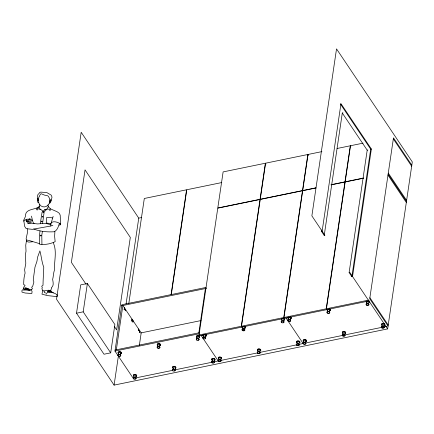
<?xml version="1.0" encoding="UTF-8"?>
<svg xmlns="http://www.w3.org/2000/svg" width="434" height="434" viewBox="0 0 434 434"><rect width="100%" height="100%" fill="white"/><g stroke="black" fill="none" stroke-linecap="round" stroke-linejoin="round"><path stroke-width="0.65" d="M37.519 198.387L38.024 198.522C37.498 201.267 39.754 203.513 39.64 206.166C35.436 210.436 24.966 208.054 25.449 216.468L23.734 220.119L24.635 226.353L26.073 228.496L27.684 228.827L27.499 232.461L26.154 238.516L26.458 240.789L25.736 245.232L26.018 251.226L25.405 254.552L25.785 263.476L24.619 269.72L25.096 273.094C23.973 276.789 23.669 280.7 23.691 284.585L24.977 285.219L24.998 285.588L23.729 287.216L23.219 289.337L21.906 290.568L21.998 292.115L25.134 293.015L31.834 293.503L32.094 291.599L31.118 289.505M41.935 244.358L41.789 235.168L42.434 231.333M59.474 223.244C58.492 226.288 57.321 230.487 54.125 231.767C47.263 232.152 40.264 231.61 33.803 229.011M39.988 230.866L39.434 236.226L39.489 244.277C44.805 244.901 50.355 244.049 55.156 241.657L54.635 236.454L54.885 231.528M49.362 203.031L50.371 202.819L50.984 199.938L50.512 199.51L49.134 203.644L48.12 204.913L48.125 206.383L50.273 208.77L50.062 210.707L49.037 209.248L47.621 209.069L44.572 209.85L42.038 212.394L40.27 223.727C35.995 224.611 31.715 222.235 27.554 223.64M26.197 288.111L26.067 289.011L24.016 289.538M27.955 288.789L28.194 289.635L29.387 290.259M50.273 208.77L57.087 211.732L59.219 213.246L60.174 215.063L60.668 224.4L60.066 224.98L59.008 225.034M76.514 313.202L80.697 284.883L87.38 283.505L114.88 324.529L110.697 352.847L104.008 354.225L76.514 313.202L83.198 311.829L110.697 352.847M83.198 311.829L87.38 283.505M133.303 378.421L114.972 351.073L121.813 304.739L206.069 287.427M116.323 349.804L122.865 305.514L141.196 332.856L139.341 345.421M124.325 307.69L124.178 309.822L124.46 307.896M125.247 309.068L125.285 310.847L125.491 309.431M321.665 229.982L321.469 231.317L324.22 235.423L324.887 235.282L311.872 215.866L336.529 48.885L412.3 161.92L387.643 328.901L114.093 385.115L118.449 355.609M126.077 303.968L138.75 218.134L81.191 132.262L56.534 299.243L114.093 385.115M128.806 303.474L144.31 198.479L186.571 189.794L171.067 294.789M131.963 319.082L131.817 321.214L132.099 319.288M132.885 320.46L132.923 322.245L133.13 320.824M138.571 328.939L138.603 330.719L138.815 329.303M139.602 330.48L139.455 332.607L139.737 330.681M171.267 294.751L186.772 189.756L221.769 182.562M198.837 332.851L205.38 288.556M199.043 334.956L217.765 208.163L260.026 199.477L241.304 326.27L241.852 327.095L199.597 335.775L199.043 334.956L241.304 326.27M265.38 163.227L260.053 199.309L217.792 207.994L223.119 171.913L265.38 163.227L265.928 164.047M241.505 326.232L260.226 199.439L302.487 190.754L283.765 317.547L284.313 318.366L242.053 327.052L241.505 326.232L283.765 317.547M307.842 154.504L302.514 190.586L260.254 199.266L265.581 163.189L307.842 154.504L308.39 155.323M331.082 184.879L344.949 182.03L326.222 308.824L326.775 309.643L284.514 318.328L283.966 317.504L302.688 190.71L315.892 187.998M324.22 235.423L342.296 113.019L342.963 112.878M337.093 148.493L350.298 145.781L344.97 181.857L331.104 184.71M369.231 300.919L326.976 309.599L326.422 308.78L345.149 181.987L363.638 178.19M321.469 231.317L322.136 231.181L340.967 103.683L371.363 149.03L352.538 276.534L351.871 276.67L349.12 272.568L367.197 150.164L342.296 113.019M351.871 276.67L370.696 149.166L340.299 103.818M40.27 223.727L42.565 223.553L44.17 211.835L46.541 209.53M23.658 288.436L25.525 287.726L30.423 289.63L31.72 289.391L32.458 288.702L31.639 287.286L32.702 286.266L33.89 281.981L33.272 280.261L33.369 278.785L34.98 267.143L36.95 261.273L37.617 257.118L39.901 250.901C41.371 256.131 41.778 262.234 43.753 267.165C43.644 273.149 43.031 279.36 43.026 285.274L41.697 286.228L42.342 287.704L41.865 288.719L42.771 290.644L41.968 294.165L47.436 295.608L56.019 296.514L57.212 296.541L57.25 294.925C54.592 292.646 50.49 291.811 47.154 292.722L46.091 294.285M27.684 228.827L32.322 229.336L50.773 226.006L50.93 223.814L53.149 216.398M48.478 206.443L46.747 209.204L44.572 209.85M23.837 221.221L24.239 220.277L25.595 219.756L26.745 219.837M39.64 206.166L39.206 207.577L39.917 208.862L43.161 211.249M38.816 207.04L38.311 207.826L36.727 208.575L36.592 209.513L37.178 210.11L37.286 209.383L38.094 208.749L40.823 209.627M47.469 291.735L48.375 290.704L48.239 290.221L44.029 290.959L42.771 290.644M50.48 202L51.114 201.056L52.004 197.112L51.245 195.159L46.899 192.609L40.709 192.094L39.261 192.842L39.31 193.304L38.046 194.356L37.633 195.588L37.595 202.244L38.577 202.32M49.943 201.642C48.706 202.602 50.458 198.723 49.319 198.05L48.348 196.271L47.621 195.772L44.393 195.078L41.333 193.776L40.774 193.911L39.565 195.663L39.581 196.493L38.843 197.063L38.414 200.687L38.111 200.535M48.12 204.913C45.792 207.881 41.311 207.506 39.483 204.24M48.239 290.221L50.545 290.482L51.06 290.086L50.87 289.657L51.641 288.599L51.266 287.813C54.12 286.022 53.105 282.154 52.639 279.415C53.485 276.29 53.339 273.187 54.429 270.176C54.082 261.355 57.082 251.812 53.539 243.371L53.637 242.481M47.686 291.936L48.624 291.317L51.033 291.67M51.467 222.517C54.169 220.76 57.782 222.344 60.359 223.711L60.668 224.4M132.592 320.932L132.576 320.628M52.872 225.284L50.773 226.006M321.909 151.612L308.042 154.461L302.715 190.542L315.919 187.83M363.046 143.16L350.498 145.737L345.171 181.819L363.659 178.021M370.696 149.166L371.363 149.03M367.197 150.164L367.864 150.028M138.75 218.134L141.408 217.586M121.661 305.758L206.579 288.312M349.12 272.568L349.788 272.427L387.643 328.901M140.654 332.97L201.029 320.563M115.118 350.054L199.374 332.737M114.972 351.073L199.228 333.757M283.966 317.504L326.222 308.824M326.422 308.78L368.683 300.095M135.956 377.873L172.444 370.376M174.435 369.969L212.248 362.195M214.239 361.788L218.221 360.969L201.013 335.298M220.873 360.426L257.362 352.929M260.02 352.381L297.171 344.748M298.494 344.471L303.144 343.522L285.93 317.845M305.129 343.11L342.947 335.341M344.938 334.929L381.426 327.431M384.079 326.889L386.732 326.341M42.565 223.553L45.575 223.336L50.789 224.671M25.107 288.86L27.928 288.968L28.682 289.413M32.659 241.76L28.877 242.112L26.355 241.402M24.64 289.109L27.89 289.234L29.284 289.955M51.044 223.537L46.259 223.071L46.736 217.401L50.523 217.505L52.595 218.009M23.311 290.086L26.235 290.037L30.7 290.747M39.483 243.637L28.926 240.42L26.463 240.056M31.313 222.376L28.742 220.553L26.078 220.06L26.073 220.743L29.143 221.991L30.537 223.022M50.664 291.225L48.375 290.704L49.313 292.033M28.286 221.552L26.572 221.204L26.382 221.535L29.116 223.282M29.859 219.74L27.016 219.11L26.534 219.669L26.951 220.005M45.695 293.01L44.431 292.581L44.029 290.959M34.145 223.608L33.738 223.401C32.203 221.204 32.311 218.568 31.378 216.116M53.377 292.885L51.451 291.653L50.545 290.482M51.141 292.142L49.807 291.263L49.351 290.449M32.273 220.45C31.622 219.913 29.138 217.727 28.796 219.061L31.215 220.597L31.503 221.21M411.817 165.208L393.481 137.86L369.73 298.722L388.061 326.07M393.334 138.88L411.665 166.227M388.284 173.09L406.615 200.437M388.132 174.11L406.463 201.457M387.98 175.13L406.311 202.477M350.298 145.781L350.851 146.6M369.882 297.702L388.213 325.05M86.089 284.308L71.377 262.358L85.031 169.862L130.314 237.409L116.654 329.905L114.392 326.525M343.148 333.138A1.112 0.705 8.4 0 1 343.223 332.194A1.112 0.705 8.4 0 1 344.715 332.287A1.112 0.705 8.4 0 1 344.9 333.252M344.124 335.715A1.112 0.705 8.4 0 1 343.847 335.742M342.659 335.238A1.112 0.705 8.4 0 1 342.632 334.69M342.963 334.424A1.112 0.705 8.4 0 1 344.048 334.402M344.303 334.511A1.112 0.705 8.4 0 1 344.667 334.826M343.017 333.562A1.703 1.08 8.4 0 1 342.811 331.885A1.703 1.08 8.4 0 1 345.393 332.27A1.703 1.08 8.4 0 1 344.704 333.811M343.061 333.279A1.703 1.08 8.4 0 1 342.751 331.663A1.703 1.08 8.4 0 1 345.247 331.826A1.703 1.08 8.4 0 1 345.117 333.41M342.54 335.466A1.405 0.89 8.4 0 1 343.044 334.175A1.405 0.89 8.4 0 1 345.003 334.896A1.405 0.89 8.4 0 1 343.82 335.932M343.457 335.9A1.405 0.89 8.4 0 1 342.795 335.656M303.995 341.238A1.112 0.705 8.4 0 1 304.071 340.289A1.112 0.705 8.4 0 1 305.563 340.386A1.112 0.705 8.4 0 1 305.742 341.352M305.547 343.468A1.112 0.705 8.4 0 1 305.411 343.614M303.426 343.148A1.112 0.705 8.4 0 1 303.925 342.475A1.112 0.705 8.4 0 1 305.151 342.605M305.362 342.751A1.112 0.705 8.4 0 1 305.601 343.104M303.865 341.661A1.703 1.08 8.4 0 1 303.561 340.044A1.703 1.08 8.4 0 1 306.051 340.207A1.703 1.08 8.4 0 1 305.921 341.791M303.583 341.157A1.703 1.08 8.4 0 1 303.93 339.6A1.703 1.08 8.4 0 1 306.361 340.175A1.703 1.08 8.4 0 1 305.59 341.629M303.122 343.104A1.405 0.89 8.4 0 1 304.597 342.242A1.405 0.89 8.4 0 1 305.867 343.457A1.405 0.89 8.4 0 1 303.952 343.902M303.643 343.75A1.405 0.89 8.4 0 1 303.388 343.56M382.142 324.979A1.112 0.705 8.4 0 1 382.604 324.111A1.112 0.705 8.4 0 1 384.052 324.448A1.112 0.705 8.4 0 1 383.846 325.381M383.9 327.014A1.112 0.705 8.4 0 1 383.846 327.377M382.17 327.556A1.112 0.705 8.4 0 1 381.963 327.415M381.915 326.547A1.112 0.705 8.4 0 1 383.45 326.514M382.164 325.571A1.703 1.08 8.4 0 1 381.958 323.894A1.703 1.08 8.4 0 1 384.54 324.279A1.703 1.08 8.4 0 1 383.851 325.82M384.871 324.74A1.703 1.08 8.4 0 1 383.889 325.538M382.208 325.288A1.703 1.08 8.4 0 1 382.11 323.558A1.703 1.08 8.4 0 1 384.725 324.171M382.251 327.811A1.405 0.89 8.4 0 1 381.584 326.504A1.405 0.89 8.4 0 1 383.585 326.357A1.405 0.89 8.4 0 1 383.906 327.692M383.32 327.914A1.405 0.89 8.4 0 1 382.604 327.903M327.871 310.353A1.112 0.705 8.4 0 1 327.947 309.404A1.112 0.705 8.4 0 1 329.439 309.502A1.112 0.705 8.4 0 1 329.623 310.462M327.388 312.447A1.112 0.705 8.4 0 1 327.93 311.558M328.207 311.525A1.112 0.705 8.4 0 1 329.477 312.22M328.885 308.91A1.703 1.08 8.4 0 1 330.339 309.8A1.703 1.08 8.4 0 1 329.802 310.907M327.741 310.771A1.703 1.08 8.4 0 1 327.344 309.225M329.748 308.894A1.703 1.08 8.4 0 1 329.466 310.739M327.458 310.267A1.703 1.08 8.4 0 1 327.182 309.176M327.518 312.865A1.405 0.89 8.4 0 1 327.377 311.536A1.405 0.89 8.4 0 1 329.433 311.742A1.405 0.89 8.4 0 1 329.216 313.033M328.896 313.12A1.405 0.89 8.4 0 1 328.543 313.147M288.93 318.594A1.112 0.705 8.4 0 1 288.621 317.628A1.112 0.705 8.4 0 1 290.042 317.476A1.112 0.705 8.4 0 1 290.601 318.41M289.619 319.712A1.112 0.705 8.4 0 1 290.134 320.829M289.939 320.943A1.112 0.705 8.4 0 1 289.695 321.024M288.388 320.715A1.112 0.705 8.4 0 1 288.23 320.547M288.203 319.999A1.112 0.705 8.4 0 1 288.339 319.847M288.778 319.657A1.112 0.705 8.4 0 1 289.342 319.641M289.733 317.004A1.703 1.08 8.4 0 1 291.236 318.041A1.703 1.08 8.4 0 1 290.27 319.12M288.588 318.871A1.703 1.08 8.4 0 1 287.986 317.552M288.491 317.14A1.703 1.08 8.4 0 1 288.865 317.026M290.59 316.994A1.703 1.08 8.4 0 1 290.313 318.838M288.306 318.366A1.703 1.08 8.4 0 1 287.926 317.542M288.675 321.111A1.405 0.89 8.4 0 1 288.143 319.684A1.405 0.89 8.4 0 1 290.357 319.907A1.405 0.89 8.4 0 1 289.744 321.22M212.454 360.046A1.112 0.705 8.4 0 1 212.535 359.102A1.112 0.705 8.4 0 1 214.022 359.195A1.112 0.705 8.4 0 1 214.206 360.16M211.971 362.146A1.112 0.705 8.4 0 1 212.074 361.451M212.269 361.332A1.112 0.705 8.4 0 1 213.36 361.31M213.821 361.56A1.112 0.705 8.4 0 1 213.973 361.734M212.324 360.47A1.703 1.08 8.4 0 1 212.123 358.793A1.703 1.08 8.4 0 1 214.7 359.178A1.703 1.08 8.4 0 1 214.011 360.719M212.367 360.187A1.703 1.08 8.4 0 1 211.971 358.641A1.703 1.08 8.4 0 1 214.331 358.592A1.703 1.08 8.4 0 1 214.727 360.139M212.763 362.808A1.405 0.89 8.4 0 1 211.613 361.609A1.405 0.89 8.4 0 1 213.419 361.126A1.405 0.89 8.4 0 1 214.255 362.406M214.065 362.591A1.405 0.89 8.4 0 1 213.485 362.819M257.991 350.238A1.112 0.705 8.4 0 1 259.467 349.587A1.112 0.705 8.4 0 1 259.782 350.824M259.386 351.958A1.112 0.705 8.4 0 1 259.776 352.82M259.445 353.086A1.112 0.705 8.4 0 1 259.201 353.162M257.709 352.142A1.112 0.705 8.4 0 1 258.04 351.871M258.1 351.014A1.703 1.08 8.4 0 1 257.894 349.337A1.703 1.08 8.4 0 1 260.471 349.723A1.703 1.08 8.4 0 1 259.782 351.263M257.584 350.249A1.703 1.08 8.4 0 1 258.42 348.882A1.703 1.08 8.4 0 1 260.66 349.614A1.703 1.08 8.4 0 1 259.825 350.981M258.143 350.732A1.703 1.08 8.4 0 1 257.818 350.509M257.622 352.913A1.405 0.89 8.4 0 1 258.018 351.654A1.405 0.89 8.4 0 1 259.993 352.191A1.405 0.89 8.4 0 1 259.255 353.357M258.539 353.347A1.405 0.89 8.4 0 1 257.872 353.102M118.726 353.178A1.112 0.705 8.4 0 1 119.187 352.31A1.112 0.705 8.4 0 1 120.641 352.652A1.112 0.705 8.4 0 1 120.435 353.58M120.397 355.034A1.112 0.705 8.4 0 1 120.43 355.576M118.759 355.761A1.112 0.705 8.4 0 1 118.547 355.614M118.498 354.752A1.112 0.705 8.4 0 1 120.245 354.866M118.748 353.77A1.703 1.08 8.4 0 1 118.542 352.099A1.703 1.08 8.4 0 1 121.124 352.479A1.703 1.08 8.4 0 1 120.435 354.019M118.791 353.488A1.703 1.08 8.4 0 1 118.314 352.012A1.703 1.08 8.4 0 1 120.5 351.773A1.703 1.08 8.4 0 1 121.357 353.205M121.151 353.439A1.703 1.08 8.4 0 1 120.473 353.737M118.84 356.01A1.405 0.89 8.4 0 1 118.167 354.703A1.405 0.89 8.4 0 1 120.169 354.562A1.405 0.89 8.4 0 1 120.489 355.891M119.909 356.119A1.405 0.89 8.4 0 1 119.187 356.108M203.801 335.9A1.112 0.705 8.4 0 1 203.877 334.95A1.112 0.705 8.4 0 1 205.363 335.048A1.112 0.705 8.4 0 1 205.548 336.014M205.211 338.276A1.112 0.705 8.4 0 1 205.016 338.395M203.313 337.994A1.112 0.705 8.4 0 1 203.855 337.104M204.702 337.158A1.112 0.705 8.4 0 1 205.168 337.413M203.947 334.473A1.703 1.08 8.4 0 1 206.188 335.205A1.703 1.08 8.4 0 1 205.353 336.572M203.671 336.323A1.703 1.08 8.4 0 1 203.275 334.771M205.673 334.44A1.703 1.08 8.4 0 1 206.069 335.992M205.77 336.171A1.703 1.08 8.4 0 1 205.396 336.29M203.714 336.035A1.703 1.08 8.4 0 1 203.107 334.722M203.758 338.563A1.405 0.89 8.4 0 1 203.15 337.191A1.405 0.89 8.4 0 1 205.277 337.223A1.405 0.89 8.4 0 1 205.146 338.58M281.861 319.457A1.112 0.705 8.4 0 1 283.337 318.806A1.112 0.705 8.4 0 1 283.652 320.042M283.619 321.491A1.112 0.705 8.4 0 1 283.652 322.039M283.516 322.185A1.112 0.705 8.4 0 1 283.076 322.381M281.585 321.361A1.112 0.705 8.4 0 1 281.916 321.089M283.256 321.176A1.112 0.705 8.4 0 1 283.467 321.323M282.246 318.382A1.703 1.08 8.4 0 1 284.487 319.115A1.703 1.08 8.4 0 1 283.652 320.482M281.97 320.232A1.703 1.08 8.4 0 1 281.574 318.681M283.972 318.35A1.703 1.08 8.4 0 1 283.695 320.2M282.013 319.95A1.703 1.08 8.4 0 1 281.688 319.728M281.454 319.467A1.703 1.08 8.4 0 1 281.308 318.898M281.492 322.131A1.405 0.89 8.4 0 1 281.888 320.872A1.405 0.89 8.4 0 1 283.869 321.41A1.405 0.89 8.4 0 1 283.125 322.576M158.036 345.252A1.112 0.705 8.4 0 1 158.182 344.271A1.112 0.705 8.4 0 1 159.734 344.498A1.112 0.705 8.4 0 1 159.587 345.48M157.45 346.978A1.112 0.705 8.4 0 1 158.936 346.511A1.112 0.705 8.4 0 1 159.446 347.629M157.699 347.52A1.112 0.705 8.4 0 1 157.547 347.346M157.905 345.676A1.703 1.08 8.4 0 1 157.699 343.999A1.703 1.08 8.4 0 1 160.276 344.384A1.703 1.08 8.4 0 1 159.587 345.925M157.623 345.171A1.703 1.08 8.4 0 1 157.846 343.663A1.703 1.08 8.4 0 1 160.227 344.016A1.703 1.08 8.4 0 1 160 345.524M157.678 347.764A1.405 0.89 8.4 0 1 157.623 346.386A1.405 0.89 8.4 0 1 159.739 346.777A1.405 0.89 8.4 0 1 159.061 348.019M158.703 348.046A1.405 0.89 8.4 0 1 157.992 347.916M218.926 358.517A1.112 0.705 8.4 0 1 219.382 357.649A1.112 0.705 8.4 0 1 220.835 357.99A1.112 0.705 8.4 0 1 220.629 358.918M218.503 360.6A1.112 0.705 8.4 0 1 218.492 360.415M218.888 359.97A1.112 0.705 8.4 0 1 220.597 360.372M218.948 359.108A1.703 1.08 8.4 0 1 218.741 357.437A1.703 1.08 8.4 0 1 221.318 357.817A1.703 1.08 8.4 0 1 220.629 359.363M218.432 358.343A1.703 1.08 8.4 0 1 219.908 356.938A1.703 1.08 8.4 0 1 221.552 358.549M221.345 358.777A1.703 1.08 8.4 0 1 221.047 358.961M218.986 358.826A1.703 1.08 8.4 0 1 218.665 358.603M218.47 361.012A1.405 0.89 8.4 0 1 218.665 359.824A1.405 0.89 8.4 0 1 220.553 360.014A1.405 0.89 8.4 0 1 220.684 361.234M220.423 361.37A1.405 0.89 8.4 0 1 219.034 361.348M134.155 376.137A1.112 0.705 8.4 0 1 134.307 375.155A1.112 0.705 8.4 0 1 135.858 375.388A1.112 0.705 8.4 0 1 135.706 376.37M135.31 377.509A1.112 0.705 8.4 0 1 135.571 378.519M135.375 378.632A1.112 0.705 8.4 0 1 135.131 378.714M133.574 377.862A1.112 0.705 8.4 0 1 133.97 377.423M134.214 377.347A1.112 0.705 8.4 0 1 134.779 377.33M134.025 376.56A1.703 1.08 8.4 0 1 133.818 374.884A1.703 1.08 8.4 0 1 136.401 375.269A1.703 1.08 8.4 0 1 135.712 376.81M133.743 376.056A1.703 1.08 8.4 0 1 133.97 374.547A1.703 1.08 8.4 0 1 136.352 374.9A1.703 1.08 8.4 0 1 136.124 376.408M133.374 378.242A1.405 0.89 8.4 0 1 134.16 377.151A1.405 0.89 8.4 0 1 135.972 377.813A1.405 0.89 8.4 0 1 135.18 378.909M134.464 378.898A1.405 0.89 8.4 0 1 133.802 378.654M242.801 327.632A1.112 0.705 8.4 0 1 243.257 326.764A1.112 0.705 8.4 0 1 244.711 327.106A1.112 0.705 8.4 0 1 244.505 328.033M242.828 330.209A1.112 0.705 8.4 0 1 242.617 330.068M242.384 329.715A1.112 0.705 8.4 0 1 242.373 329.525M242.568 329.2A1.112 0.705 8.4 0 1 243.854 329.064A1.112 0.705 8.4 0 1 244.564 329.856M243.962 326.357A1.703 1.08 8.4 0 1 245.47 327.393A1.703 1.08 8.4 0 1 244.505 328.473M242.823 328.223A1.703 1.08 8.4 0 1 242.725 326.493M244.434 326.178A1.703 1.08 8.4 0 1 245.536 327.252A1.703 1.08 8.4 0 1 244.548 328.191M242.866 327.941A1.703 1.08 8.4 0 1 242.259 326.623M244.299 330.486A1.405 0.89 8.4 0 1 242.101 329.748A1.405 0.89 8.4 0 1 243.794 328.847A1.405 0.89 8.4 0 1 244.559 330.345M173.307 368.043A1.112 0.705 8.4 0 1 173.388 367.093A1.112 0.705 8.4 0 1 174.875 367.191A1.112 0.705 8.4 0 1 175.059 368.151M172.727 369.768A1.112 0.705 8.4 0 1 173.367 369.247M173.931 369.236A1.112 0.705 8.4 0 1 174.913 369.909M173.567 368.629A1.703 1.08 8.4 0 1 172.699 366.985A1.703 1.08 8.4 0 1 175.255 366.936A1.703 1.08 8.4 0 1 175.238 368.596M172.9 367.956A1.703 1.08 8.4 0 1 173.014 366.502A1.703 1.08 8.4 0 1 175.298 366.654A1.703 1.08 8.4 0 1 175.58 368.13M172.526 370.142A1.405 0.89 8.4 0 1 173.204 369.074A1.405 0.89 8.4 0 1 175.016 369.567A1.405 0.89 8.4 0 1 174.652 370.723M172.954 370.555A1.405 0.89 8.4 0 1 172.699 370.365M297.377 342.6A1.112 0.705 8.4 0 1 298.044 341.509A1.112 0.705 8.4 0 1 299.259 342.562M299.124 342.714A1.112 0.705 8.4 0 1 298.928 342.827M298.744 344.113A1.112 0.705 8.4 0 1 298.793 344.976M296.796 344.325A1.112 0.705 8.4 0 1 298.532 343.967M296.921 342.8A1.703 1.08 8.4 0 1 297.268 341.243A1.703 1.08 8.4 0 1 299.699 341.818A1.703 1.08 8.4 0 1 298.928 343.272M296.601 341.97A1.703 1.08 8.4 0 1 298.858 340.972A1.703 1.08 8.4 0 1 299.346 342.871M296.964 342.513A1.703 1.08 8.4 0 1 296.731 342.252M296.59 344.699A1.405 0.89 8.4 0 1 297.735 343.582A1.405 0.89 8.4 0 1 299.276 344.742A1.405 0.89 8.4 0 1 297.333 345.258M297.019 345.111A1.405 0.89 8.4 0 1 296.769 344.921M197.182 337.261A1.112 0.705 8.4 0 1 197.258 336.312A1.112 0.705 8.4 0 1 198.745 336.41A1.112 0.705 8.4 0 1 198.929 337.37M196.607 339.171A1.112 0.705 8.4 0 1 197.237 338.466M197.801 338.455A1.112 0.705 8.4 0 1 198.783 339.128M197.437 337.847A1.703 1.08 8.4 0 1 196.651 336.133A1.703 1.08 8.4 0 1 199.336 336.307A1.703 1.08 8.4 0 1 198.734 337.934M196.77 337.175A1.703 1.08 8.4 0 1 196.998 335.672A1.703 1.08 8.4 0 1 199.374 336.024A1.703 1.08 8.4 0 1 199.152 337.533M196.396 339.361A1.405 0.89 8.4 0 1 197.074 338.292A1.405 0.89 8.4 0 1 198.886 338.786A1.405 0.89 8.4 0 1 198.528 339.941M198.208 340.028A1.405 0.89 8.4 0 1 197.85 340.055M196.824 339.773A1.405 0.89 8.4 0 1 196.569 339.583M367.018 302.357A1.112 0.705 8.4 0 1 367.099 301.413A1.112 0.705 8.4 0 1 368.585 301.505A1.112 0.705 8.4 0 1 368.77 302.471M367.43 304.945A1.112 0.705 8.4 0 1 367.148 304.88M366.535 304.456A1.112 0.705 8.4 0 1 366.502 303.909M367.077 303.567A1.112 0.705 8.4 0 1 367.641 303.556M368.173 303.729A1.112 0.705 8.4 0 1 368.537 304.044M368.461 301.017A1.703 1.08 8.4 0 1 369.562 302.091A1.703 1.08 8.4 0 1 368.575 303.03M366.887 302.78A1.703 1.08 8.4 0 1 366.285 301.467M366.491 301.234A1.703 1.08 8.4 0 1 367.169 300.936M369.594 301.95A1.703 1.08 8.4 0 1 368.987 302.628M366.931 302.498A1.703 1.08 8.4 0 1 366.231 301.451M366.41 304.684A1.405 0.89 8.4 0 1 366.708 303.453A1.405 0.89 8.4 0 1 368.661 303.816A1.405 0.89 8.4 0 1 368.363 305.042M367.327 305.118A1.405 0.89 8.4 0 1 366.665 304.874M41.328 221.172L41.23 221.812L42.282 221.617L41.328 221.172M40.373 235.179L40.15 235.478L40.671 236.009L41.328 235.624L40.373 235.179M43.075 211.873L43.281 212.541L43.823 212.253L43.075 211.873M42.201 216.447L42.407 217.114L42.95 216.826L42.201 216.447M342.751 335.938A1.405 0.89 8.4 0 0 345.003 335.569A1.405 0.89 8.4 0 0 343.115 334.435A1.405 0.89 8.4 0 0 342.751 335.938M303.599 344.037A1.405 0.89 8.4 0 0 305.851 343.663A1.405 0.89 8.4 0 0 303.957 342.529A1.405 0.89 8.4 0 0 303.599 344.037M381.898 327.947A1.405 0.89 8.4 0 0 384.15 327.578A1.405 0.89 8.4 0 0 382.262 326.444A1.405 0.89 8.4 0 0 381.898 327.947M327.475 313.147A1.405 0.89 8.4 0 0 329.726 312.778A1.405 0.89 8.4 0 0 327.838 311.645A1.405 0.89 8.4 0 0 327.475 313.147M288.322 321.247A1.405 0.89 8.4 0 0 290.574 320.878A1.405 0.89 8.4 0 0 288.686 319.744A1.405 0.89 8.4 0 0 288.322 321.247M212.058 362.846A1.405 0.89 8.4 0 0 214.309 362.477A1.405 0.89 8.4 0 0 212.421 361.343A1.405 0.89 8.4 0 0 212.058 362.846M257.834 353.39A1.405 0.89 8.4 0 0 260.085 353.016A1.405 0.89 8.4 0 0 258.192 351.882A1.405 0.89 8.4 0 0 257.834 353.39M118.482 356.146A1.405 0.89 8.4 0 0 120.733 355.777A1.405 0.89 8.4 0 0 118.845 354.643A1.405 0.89 8.4 0 0 118.482 356.146M203.405 338.694A1.405 0.89 8.4 0 0 205.656 338.325A1.405 0.89 8.4 0 0 203.763 337.191A1.405 0.89 8.4 0 0 203.405 338.694M281.704 322.608A1.405 0.89 8.4 0 0 283.955 322.234A1.405 0.89 8.4 0 0 282.062 321.1A1.405 0.89 8.4 0 0 281.704 322.608M157.634 348.046A1.405 0.89 8.4 0 0 159.886 347.677A1.405 0.89 8.4 0 0 157.998 346.544A1.405 0.89 8.4 0 0 157.634 348.046M218.682 361.484A1.405 0.89 8.4 0 0 220.933 361.115A1.405 0.89 8.4 0 0 219.04 359.981A1.405 0.89 8.4 0 0 218.682 361.484M133.759 378.936A1.405 0.89 8.4 0 0 136.01 378.567A1.405 0.89 8.4 0 0 134.122 377.434A1.405 0.89 8.4 0 0 133.759 378.936M242.557 330.599A1.405 0.89 8.4 0 0 244.809 330.231A1.405 0.89 8.4 0 0 242.915 329.097A1.405 0.89 8.4 0 0 242.557 330.599M172.911 370.837A1.405 0.89 8.4 0 0 175.162 370.468A1.405 0.89 8.4 0 0 173.274 369.334A1.405 0.89 8.4 0 0 172.911 370.837M296.981 345.393A1.405 0.89 8.4 0 0 299.232 345.025A1.405 0.89 8.4 0 0 297.339 343.891A1.405 0.89 8.4 0 0 296.981 345.393M196.781 340.055A1.405 0.89 8.4 0 0 199.038 339.686A1.405 0.89 8.4 0 0 197.144 338.553A1.405 0.89 8.4 0 0 196.781 340.055M366.621 305.156A1.405 0.89 8.4 0 0 368.873 304.787A1.405 0.89 8.4 0 0 366.985 303.654A1.405 0.89 8.4 0 0 366.621 305.156"/></g></svg>
